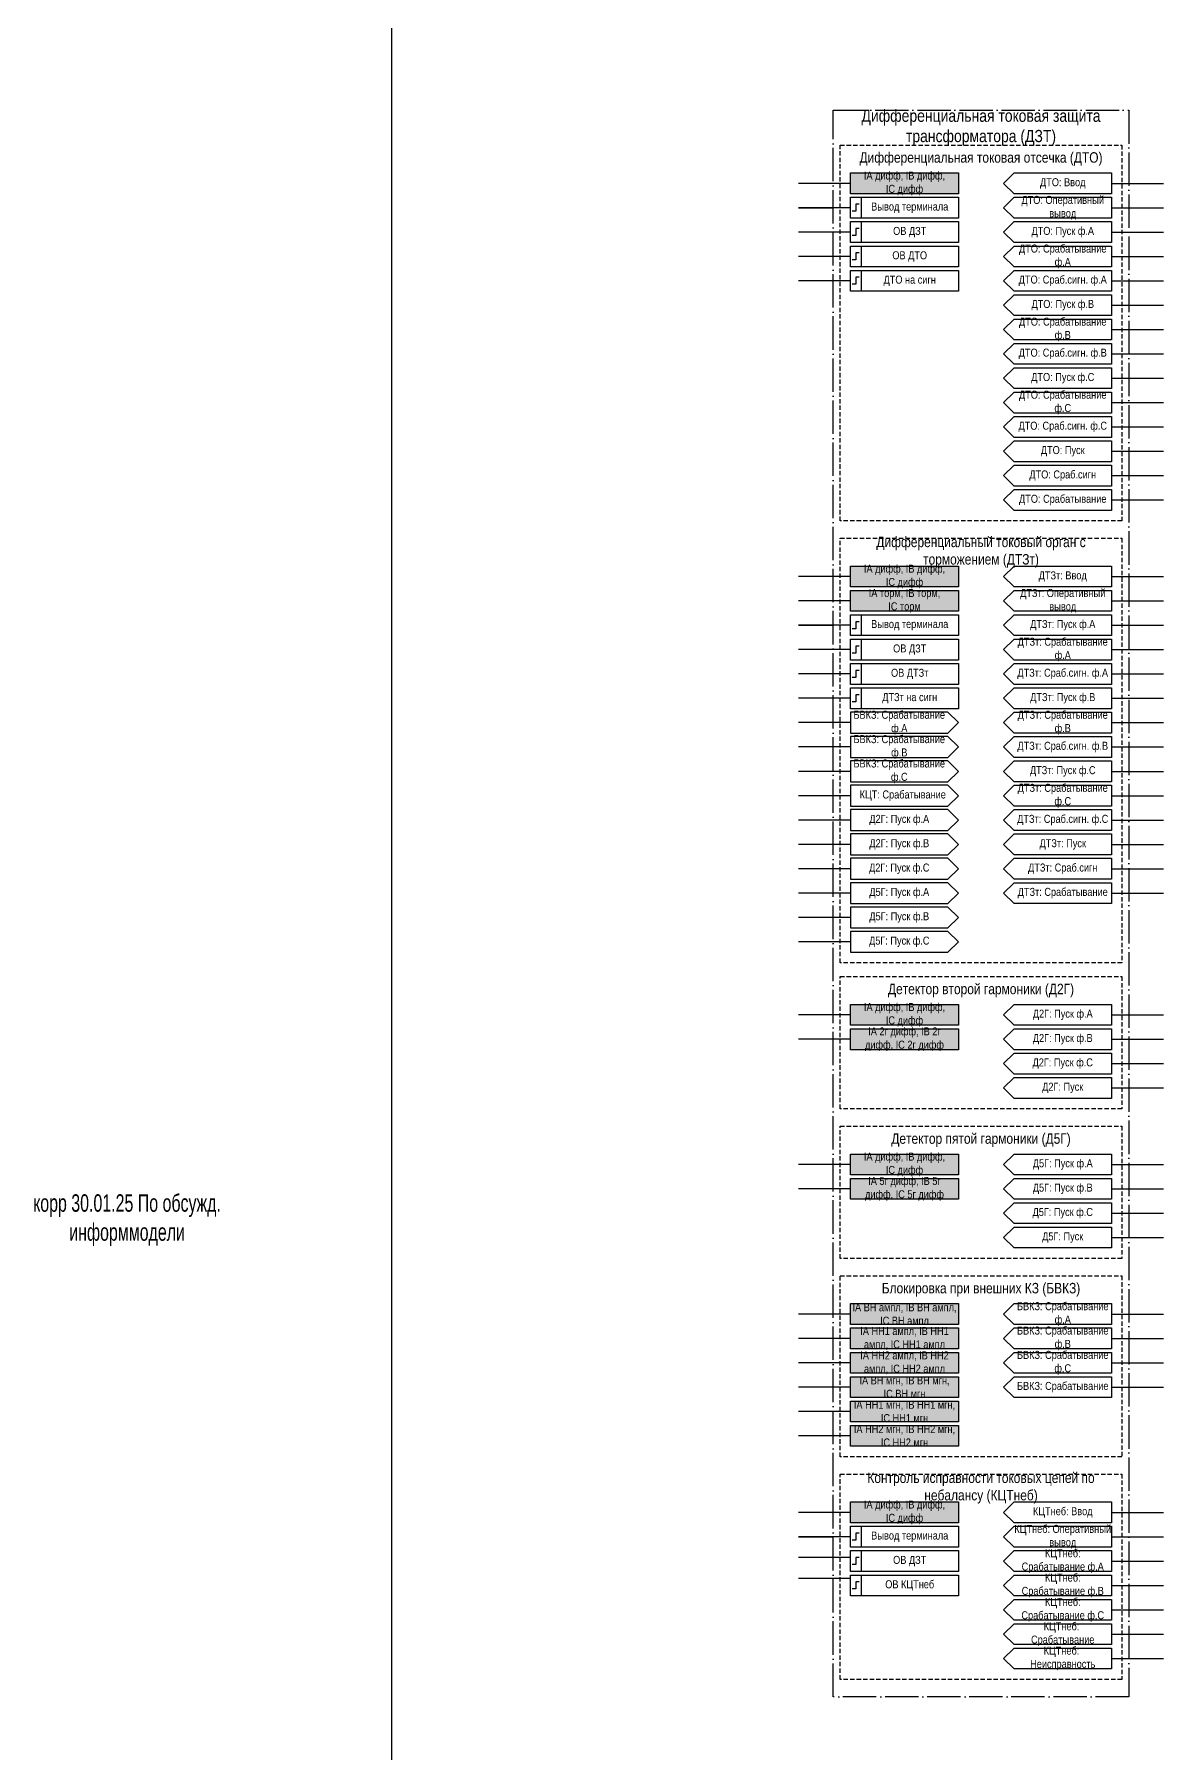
# Model space of a CAD drawing. Header units: millimetres. Extents: x 0 to 3543, y -1008 to 626.
# Drawn here: x 2345.3 to 2670, y -362.3 to 131.8 of the extents above; entities that cross this region are included whole.
import ezdxf

# ---------------------------------------------------------------- set-up
doc = ezdxf.new("R2010")
doc.units = ezdxf.units.MM
doc.linetypes.add('ACAD_ISO04W100', pattern=[30, 24, -3, 0, -3])
doc.linetypes.add('штриховая2', pattern=[0.375, 0.25, -0.125])
doc.layers.add('TEXT', color=7, linetype='Continuous', lineweight=25)
doc.layers.add('Основная', color=7, linetype='Continuous')
doc.styles.add('2.5_Gost_RD', font='ARIALN.TTF', dxfattribs={"height": 2.5})
doc.styles.add('3.5_Gost_RD', font='ARIALN.TTF', dxfattribs={"height": 3.5})

msp = doc.modelspace()

# ---------------------------------------------------------------- hatches: boundary and pattern name
at = {"ltscale": 100, "true_color": 0xf7941d}
h = msp.add_hatch(color=30, dxfattribs=at)
h.dxf.hatch_style = 1
h.paths.add_polyline_path([(2580, 92), (2611, 92), (2611, 86), (2580, 86)])
h = msp.add_hatch(color=30, dxfattribs=at)
h.dxf.hatch_style = 1
h.paths.add_polyline_path([(2580, -21), (2611, -21), (2611, -27), (2580, -27)])
h = msp.add_hatch(color=30, dxfattribs=at)
h.dxf.hatch_style = 1
h.paths.add_polyline_path([(2580, -28), (2611, -28), (2611, -34), (2580, -34)])
h = msp.add_hatch(color=30, dxfattribs=at)
h.dxf.hatch_style = 1
h.paths.add_polyline_path([(2580, -147), (2611, -147), (2611, -153), (2580, -153)])
h = msp.add_hatch(color=30, dxfattribs=at)
h.dxf.hatch_style = 1
h.paths.add_polyline_path([(2580, -154), (2611, -154), (2611, -160), (2580, -160)])
h = msp.add_hatch(color=30, dxfattribs=at)
h.dxf.hatch_style = 1
h.paths.add_polyline_path([(2580, -190), (2611, -190), (2611, -196), (2580, -196)])
h = msp.add_hatch(color=30, dxfattribs=at)
h.dxf.hatch_style = 1
h.paths.add_polyline_path([(2580, -197), (2611, -197), (2611, -203), (2580, -203)])
h = msp.add_hatch(color=30, dxfattribs=at)
h.dxf.hatch_style = 1
h.paths.add_polyline_path([(2580, -233), (2611, -233), (2611, -239), (2580, -239)])
h = msp.add_hatch(color=30, dxfattribs=at)
h.dxf.hatch_style = 1
h.paths.add_polyline_path([(2580, -240), (2611, -240), (2611, -246), (2580, -246)])
h = msp.add_hatch(color=30, dxfattribs=at)
h.dxf.hatch_style = 1
h.paths.add_polyline_path([(2580, -247), (2611, -247), (2611, -253), (2580, -253)])
h = msp.add_hatch(color=30, dxfattribs=at)
h.dxf.hatch_style = 1
h.paths.add_polyline_path([(2580, -254), (2611, -254), (2611, -260), (2580, -260)])
h = msp.add_hatch(color=30, dxfattribs=at)
h.dxf.hatch_style = 1
h.paths.add_polyline_path([(2580, -261), (2611, -261), (2611, -267), (2580, -267)])
h = msp.add_hatch(color=30, dxfattribs=at)
h.dxf.hatch_style = 1
h.paths.add_polyline_path([(2580, -268), (2611, -268), (2611, -274), (2580, -274)])
h = msp.add_hatch(color=30, dxfattribs=at)
h.dxf.hatch_style = 1
h.paths.add_polyline_path([(2580, -290), (2611, -290), (2611, -296), (2580, -296)])

# ---------------------------------------------------------------- linework, layer by layer
at = {"ltscale": 100}
for p, q in [((2448, 626), (2448, -997)), ((2580, 89), (2565, 89)), ((2655, 89), (2670, 89)), ((2580, 82), (2565, 82)), ((2565, 82), (2575, 82)), ((2655, 82), (2670, 82)), ((2580, 75), (2565, 75)), ((2655, 75), (2670, 75)), ((2580, 68), (2565, 68)), ((2655, 68), (2670, 68)), ((2580, 61), (2565, 61)), ((2655, 61), (2670, 61)), ((2655, 54), (2670, 54)), ((2655, 47), (2670, 47)), ((2655, 40), (2670, 40)), ((2655, 33), (2670, 33)), ((2655, 26), (2670, 26)), ((2655, 19), (2670, 19)), ((2655, 12), (2670, 12)), ((2655, 5), (2670, 5)), ((2655, -2), (2670, -2)), ((2580, -24), (2565, -24)), ((2655, -24), (2670, -24)), ((2580, -31), (2565, -31)), ((2655, -31), (2670, -31)), ((2580, -38), (2565, -38)), ((2565, -38), (2575, -38)), ((2655, -38), (2670, -38)), ((2580, -45), (2565, -45)), ((2655, -45), (2670, -45)), ((2580, -52), (2565, -52)), ((2655, -52), (2670, -52)), ((2580, -59), (2565, -59)), ((2655, -59), (2670, -59)), ((2580, -66), (2565, -66)), ((2655, -66), (2670, -66)), ((2580, -73), (2565, -73)), ((2655, -73), (2670, -73)), ((2580, -80), (2565, -80)), ((2655, -80), (2670, -80)), ((2580, -87), (2565, -87)), ((2655, -87), (2670, -87)), ((2580, -94), (2565, -94)), ((2655, -94), (2670, -94)), ((2580, -101), (2565, -101)), ((2655, -101), (2670, -101)), ((2580, -108), (2565, -108)), ((2655, -108), (2670, -108)), ((2580, -115), (2565, -115)), ((2655, -115), (2670, -115)), ((2580, -122), (2565, -122)), ((2580, -129), (2565, -129)), ((2580, -150), (2565, -150)), ((2655, -150), (2670, -150)), ((2580, -157), (2565, -157)), ((2655, -157), (2670, -157)), ((2655, -164), (2670, -164)), ((2655, -171), (2670, -171)), ((2580, -193), (2565, -193)), ((2655, -193), (2670, -193)), ((2580, -200), (2565, -200)), ((2655, -200), (2670, -200)), ((2655, -207), (2670, -207)), ((2655, -214), (2670, -214)), ((2580, -236), (2565, -236)), ((2655, -236), (2670, -236)), ((2580, -243), (2565, -243)), ((2655, -243), (2670, -243)), ((2580, -250), (2565, -250)), ((2655, -250), (2670, -250)), ((2580, -257), (2565, -257)), ((2655, -257), (2670, -257)), ((2580, -264), (2565, -264)), ((2580, -271), (2565, -271)), ((2580, -293), (2565, -293)), ((2655, -293), (2670, -293)), ((2580, -300), (2565, -300)), ((2565, -300), (2575, -300)), ((2655, -300), (2670, -300)), ((2580, -306), (2565, -306)), ((2655, -307), (2670, -307)), ((2580, -312), (2565, -312)), ((2655, -314), (2670, -314)), ((2655, -321), (2670, -321)), ((2655, -328), (2670, -328)), ((2655, -335), (2670, -335))]:
    msp.add_line(p, q, dxfattribs=at)
at = {"color": 251, "linetype": 'ACAD_ISO04W100', "lineweight": 30, "ltscale": 0.4, "true_color": 0x58595b}
msp.add_lwpolyline([(2575, 110), (2660, 110), (2660, -346), (2575, -346)], close=True, dxfattribs=at)
at = {"linetype": 'штриховая2', "ltscale": 5}
for points in [[(2577, 100), (2658, 100), (2658, -8), (2577, -8)], [(2577, -13), (2658, -13), (2658, -135), (2577, -135)], [(2577, -139), (2658, -139), (2658, -177), (2577, -177)], [(2577, -182), (2658, -182), (2658, -220), (2577, -220)], [(2577, -225), (2658, -225), (2658, -277), (2577, -277)], [(2577, -282), (2658, -282), (2658, -341), (2577, -341)]]:
    msp.add_lwpolyline(points, close=True, dxfattribs=at)
at = {"ltscale": 100}
for points in [[(2580, 92), (2611, 92), (2611, 86), (2580, 86)], [(2580, 85), (2583, 85), (2583, 79), (2580, 79)], [(2580, 85), (2611, 85), (2611, 79), (2580, 79)], [(2580, 78), (2583, 78), (2583, 72), (2580, 72)], [(2580, 78), (2611, 78), (2611, 72), (2580, 72)], [(2580, 71), (2583, 71), (2583, 65), (2580, 65)], [(2580, 71), (2611, 71), (2611, 65), (2580, 65)], [(2580, 64), (2583, 64), (2583, 58), (2580, 58)], [(2580, 64), (2611, 64), (2611, 58), (2580, 58)], [(2580, -21), (2611, -21), (2611, -27), (2580, -27)], [(2580, -28), (2611, -28), (2611, -34), (2580, -34)], [(2580, -35), (2583, -35), (2583, -41), (2580, -41)], [(2580, -35), (2611, -35), (2611, -41), (2580, -41)], [(2580, -42), (2583, -42), (2583, -48), (2580, -48)], [(2580, -42), (2611, -42), (2611, -48), (2580, -48)], [(2580, -49), (2583, -49), (2583, -55), (2580, -55)], [(2580, -49), (2611, -49), (2611, -55), (2580, -55)], [(2580, -56), (2583, -56), (2583, -62), (2580, -62)], [(2580, -56), (2611, -56), (2611, -62), (2580, -62)], [(2580, -147), (2611, -147), (2611, -153), (2580, -153)], [(2580, -154), (2611, -154), (2611, -160), (2580, -160)], [(2580, -190), (2611, -190), (2611, -196), (2580, -196)], [(2580, -197), (2611, -197), (2611, -203), (2580, -203)], [(2580, -233), (2611, -233), (2611, -239), (2580, -239)], [(2580, -240), (2611, -240), (2611, -246), (2580, -246)], [(2580, -247), (2611, -247), (2611, -253), (2580, -253)], [(2580, -254), (2611, -254), (2611, -260), (2580, -260)], [(2580, -261), (2611, -261), (2611, -267), (2580, -267)], [(2580, -268), (2611, -268), (2611, -274), (2580, -274)], [(2580, -290), (2611, -290), (2611, -296), (2580, -296)], [(2580, -297), (2583, -297), (2583, -303), (2580, -303)], [(2580, -297), (2611, -297), (2611, -303), (2580, -303)], [(2580, -304), (2583, -304), (2583, -310), (2580, -310)], [(2580, -304), (2611, -304), (2611, -310), (2580, -310)], [(2580, -311), (2583, -311), (2583, -317), (2580, -317)], [(2580, -311), (2611, -311), (2611, -317), (2580, -317)]]:
    msp.add_lwpolyline(points, close=True, dxfattribs=at)
for points in [[(2624, 89), (2627, 92), (2655, 92), (2655, 86), (2627, 86), (2624, 89)], [(2624, 82), (2627, 85), (2655, 85), (2655, 79), (2627, 79), (2624, 82)], [(2624, -24), (2627, -21), (2655, -21), (2655, -27), (2627, -27), (2624, -24)], [(2624, -31), (2627, -28), (2655, -28), (2655, -34), (2627, -34), (2624, -31)]]:
    msp.add_lwpolyline(points, dxfattribs=at)
at = {"lineweight": 30, "ltscale": 100}
for points in [[(2582.5, 83), (2581.5, 83), (2581.5, 81), (2580.5, 81)], [(2582.5, 76), (2581.5, 76), (2581.5, 74), (2580.5, 74)], [(2582.5, 69), (2581.5, 69), (2581.5, 67), (2580.5, 67)], [(2582.5, 62), (2581.5, 62), (2581.5, 60), (2580.5, 60)], [(2582.5, -37), (2581.5, -37), (2581.5, -39), (2580.5, -39)], [(2582.5, -44), (2581.5, -44), (2581.5, -46), (2580.5, -46)], [(2582.5, -51), (2581.5, -51), (2581.5, -53), (2580.5, -53)], [(2582.5, -58), (2581.5, -58), (2581.5, -60), (2580.5, -60)], [(2582.5, -299), (2581.5, -299), (2581.5, -301), (2580.5, -301)], [(2582.5, -306), (2581.5, -306), (2581.5, -308), (2580.5, -308)], [(2582.5, -313), (2581.5, -313), (2581.5, -315), (2580.5, -315)]]:
    msp.add_lwpolyline(points, dxfattribs=at)
at = {"layer": 'Основная', "ltscale": 100}
for points in [[(2655.0001, 78), (2655.0001, 72), (2627.0001, 72), (2624.0001, 75), (2627.0001, 78)], [(2655.0001, 71), (2655.0001, 65), (2627.0001, 65), (2624.0001, 68), (2627.0001, 71)], [(2655.0001, 64), (2655.0001, 58), (2627.0001, 58), (2624.0001, 61), (2627.0001, 64)], [(2655.0001, 57), (2655.0001, 51), (2627.0001, 51), (2624.0001, 54), (2627.0001, 57)], [(2655.0001, 50), (2655.0001, 44), (2627.0001, 44), (2624.0001, 47), (2627.0001, 50)], [(2655.0001, 43), (2655.0001, 37), (2627.0001, 37), (2624.0001, 40), (2627.0001, 43)], [(2655.0001, 36), (2655.0001, 30), (2627.0001, 30), (2624.0001, 33), (2627.0001, 36)], [(2655.0001, 29), (2655.0001, 23), (2627.0001, 23), (2624.0001, 26), (2627.0001, 29)], [(2655.0001, 22), (2655.0001, 16), (2627.0001, 16), (2624.0001, 19), (2627.0001, 22)], [(2655.0001, 15), (2655.0001, 9), (2627.0001, 9), (2624.0001, 12), (2627.0001, 15)], [(2655.0001, 8), (2655.0001, 2), (2627.0001, 2), (2624.0001, 5), (2627.0001, 8)], [(2655.0001, 1), (2655.0001, -5), (2627.0001, -5), (2624.0001, -2), (2627.0001, 1)], [(2655, -35), (2655, -41), (2627, -41), (2624, -38), (2627, -35)], [(2655, -42), (2655, -48), (2627, -48), (2624, -45), (2627, -42)], [(2655, -49), (2655, -55), (2627, -55), (2624, -52), (2627, -49)], [(2655, -56), (2655, -62), (2627, -62), (2624, -59), (2627, -56)], [(2580, -63), (2580, -69), (2608, -69), (2611, -66), (2608, -63)], [(2655, -63), (2655, -69), (2627, -69), (2624, -66), (2627, -63)], [(2580, -70), (2580, -76), (2608, -76), (2611, -73), (2608, -70)], [(2655, -70), (2655, -76), (2627, -76), (2624, -73), (2627, -70)], [(2580, -77), (2580, -83), (2608, -83), (2611, -80), (2608, -77)], [(2655, -77), (2655, -83), (2627, -83), (2624, -80), (2627, -77)], [(2580, -84), (2580, -90), (2608, -90), (2611, -87), (2608, -84)], [(2655, -84), (2655, -90), (2627, -90), (2624, -87), (2627, -84)], [(2580, -91), (2580, -97), (2608, -97), (2611, -94), (2608, -91)], [(2655, -91), (2655, -97), (2627, -97), (2624, -94), (2627, -91)], [(2580, -98), (2580, -104), (2608, -104), (2611, -101), (2608, -98)], [(2655, -98), (2655, -104), (2627, -104), (2624, -101), (2627, -98)], [(2580, -105), (2580, -111), (2608, -111), (2611, -108), (2608, -105)], [(2655, -105), (2655, -111), (2627, -111), (2624, -108), (2627, -105)], [(2580, -112), (2580, -118), (2608, -118), (2611, -115), (2608, -112)], [(2655, -112), (2655, -118), (2627, -118), (2624, -115), (2627, -112)], [(2580, -119), (2580, -125), (2608, -125), (2611, -122), (2608, -119)], [(2580, -126), (2580, -132), (2608, -132), (2611, -129), (2608, -126)], [(2655, -147), (2655, -153), (2627, -153), (2624, -150), (2627, -147)], [(2655, -154), (2655, -160), (2627, -160), (2624, -157), (2627, -154)], [(2655, -161), (2655, -167), (2627, -167), (2624, -164), (2627, -161)], [(2655, -168), (2655, -174), (2627, -174), (2624, -171), (2627, -168)], [(2655, -190), (2655, -196), (2627, -196), (2624, -193), (2627, -190)], [(2655, -197), (2655, -203), (2627, -203), (2624, -200), (2627, -197)], [(2655, -204), (2655, -210), (2627, -210), (2624, -207), (2627, -204)], [(2655, -211), (2655, -217), (2627, -217), (2624, -214), (2627, -211)], [(2655, -233), (2655, -239), (2627, -239), (2624, -236), (2627, -233)], [(2655, -240), (2655, -246), (2627, -246), (2624, -243), (2627, -240)], [(2655, -247), (2655, -253), (2627, -253), (2624, -250), (2627, -247)], [(2655, -254), (2655, -260), (2627, -260), (2624, -257), (2627, -254)], [(2654.9999, -290), (2654.9999, -296), (2626.9999, -296), (2623.9999, -293), (2626.9999, -290)], [(2654.9999, -297), (2654.9999, -303), (2626.9999, -303), (2623.9999, -300), (2626.9999, -297)], [(2655, -304), (2655, -310), (2627, -310), (2624, -307), (2627, -304)], [(2655, -311), (2655, -317), (2627, -317), (2624, -314), (2627, -311)], [(2655, -318), (2655, -324), (2627, -324), (2624, -321), (2627, -318)], [(2655, -325), (2655, -331), (2627, -331), (2624, -328), (2627, -325)], [(2655, -332), (2655, -338), (2627, -338), (2624, -335), (2627, -332)]]:
    msp.add_lwpolyline(points, close=True, dxfattribs=at)

# ---------------------------------------------------------------- texts
at = {"color": 30, "ltscale": 100, "attachment_point": 5, "style": '3.5_Gost_RD'}
for s, insert, char_height, width in [('Дифференциальная токовая защита трансформатора (ДЗТ)', (2617.5, 105), 3.5, 85), ('Дифференциальная токовая отсечка (ДТО)', (2617.5, 96), 3, 81), ('Дифференциальный токовый орган с торможением (ДТЗт)', (2617.5, -17), 3, 81), ('Детектор второй гармоники (Д2Г)', (2617.5, -143), 3, 81), ('Детектор пятой гармоники (Д5Г)', (2617.5, -186), 3, 81), ('Блокировка при внешних КЗ (БВКЗ)', (2617.5, -229), 3, 81), ('Контроль исправности токовых цепей по небалансу (КЦТнеб)', (2617.5, -286), 3, 81)]:
    msp.add_mtext(s, dxfattribs=dict(at, insert=insert, char_height=char_height, width=width))
at = {"color": 0, "ltscale": 100, "char_height": 2.3, "attachment_point": 5, "style": '2.5_Gost_RD'}
for s, insert, width in [('{\\C256;IA дифф, IB дифф, IC дифф}', (2595.5, 89), 23.724966), ('{\\C256;Вывод терминала}', (2597, 82), 28), ('{\\C256;ДТО на сигн}', (2597, 61), 28), ('{\\C256;IA дифф, IB дифф, IC дифф}', (2595.5, -24), 23.724966), ('{\\C256;IA торм, IB торм, IC торм}', (2595.5, -31), 20.700512), ('{\\C256;Вывод терминала}', (2597, -38), 28), ('{\\C256;ДТЗт на сигн}', (2597, -59), 28), ('{\\C256;IA дифф, IB дифф, IC дифф}', (2595.5, -150), 23.724966), ('{\\C256;IA 2г дифф, IB 2г дифф, IC 2г дифф}', (2595.5, -157), 29.136531), ('{\\C256;IA дифф, IB дифф, IC дифф}', (2595.5, -193), 23.724966), ('{\\C256;IA 5г дифф, IB 5г дифф, IC 5г дифф}', (2595.5, -200), 29.136531), ('{\\C256;IA ВН ампл, IB ВН ампл, IC ВН ампл}', (2595.5, -236), 31), ('{\\C256;IA НН1 ампл, IB НН1 ампл, IC НН1 ампл}', (2595.5, -243), 31.505166), ('{\\C256;IA НН2 ампл, IB НН2 ампл, IC НН2 ампл}', (2595.5, -250), 31.505166), ('{\\C256;IA ВН мгн, IB ВН мгн, IC ВН мгн}', (2595.5, -257), 26.158293), ('{\\C256;IA НН1 мгн, IB НН1 мгн, IC НН1 мгн}', (2595.5, -264), 29.860007), ('{\\C256;IA НН2 мгн, IB НН2 мгн, IC НН2 мгн}', (2595.5, -271), 29.860007), ('{\\C256;IA дифф, IB дифф, IC дифф}', (2595.5, -293), 23.724966)]:
    msp.add_mtext(s, dxfattribs=dict(at, insert=insert, width=width))
at = {"ltscale": 100, "char_height": 2.3, "width": 28, "attachment_point": 5, "style": '2.5_Gost_RD'}
for s, insert in [('ДТО: Ввод', (2641, 89)), ('ДТО: Оперативный вывод', (2641, 82)), ('ДТЗт: Ввод', (2641, -24)), ('ДТЗт: Оперативный вывод', (2641, -31)), ('Вывод терминала', (2597, -300))]:
    msp.add_mtext(s, dxfattribs=dict(at, insert=insert))
at = {"color": 67, "ltscale": 100, "true_color": 0x727430, "insert": (2372, -209), "char_height": 5, "width": 75.718506, "attachment_point": 5, "style": '3.5_Gost_RD'}
msp.add_mtext('{\\W0.8;корр 30.01.25 По обсужд. информмодели}', dxfattribs=at)
at = {"layer": 'TEXT', "color": 0, "ltscale": 100, "char_height": 2.3, "width": 28, "attachment_point": 5, "style": '2.5_Gost_RD'}
for insert in [(2597, 75), (2597, -45), (2597, -307)]:
    msp.add_mtext('{\\C256;ОВ ДЗТ}', dxfattribs=dict(at, insert=insert))
at = {"layer": 'Основная', "color": 0, "ltscale": 100, "char_height": 2.3, "attachment_point": 5, "style": '2.5_Gost_RD'}
for s, insert, width in [('{\\C256;ДТО: Пуск ф.А}', (2641.0001, 75), 28), ('{\\C256;ОВ ДТО}', (2597, 68), 28), ('{\\C256;ДТО: Срабатывание ф.А}', (2641.0001, 68), 28), ('{\\C256;ДТО: Пуск ф.В}', (2641.0001, 54), 28), ('{\\C256;ДТО: Срабатывание ф.В}', (2641.0001, 47), 28), ('{\\C256;ДТО: Сраб.сигн. ф.В}', (2641.0001, 40), 28), ('{\\C256;ДТО: Пуск ф.С}', (2641.0001, 33), 28), ('{\\C256;ДТО: Срабатывание ф.С}', (2641.0001, 26), 28), ('{\\C256;ДТО: Сраб.сигн. ф.С}', (2641.0001, 19), 28), ('{\\C256;ДТО: Пуск}', (2641.0001, 12), 28), ('{\\C256;ДТО: Сраб.сигн}', (2641.0001, 5), 28), ('{\\C256;ДТО: Срабатывание}', (2641.0001, -2), 28), ('{\\C256;ДТЗт: Пуск ф.А}', (2641.0001, -38), 28), ('{\\C256;ДТЗт: Срабатывание ф.А}', (2641.0001, -45), 28), ('{\\C256;ОВ ДТЗт}', (2597, -52), 28), ('{\\C256;ДТЗт: Пуск ф.В}', (2641.0001, -59), 28), ('{\\C256;БВКЗ: Срабатывание ф.А}', (2594.0001, -66), 28), ('{\\C256;ДТЗт: Срабатывание ф.В}', (2641.0001, -66), 28), ('{\\C256;БВКЗ: Срабатывание ф.В}', (2594.0001, -73), 28), ('{\\C256;БВКЗ: Срабатывание ф.С}', (2594.0001, -80), 28), ('{\\C256;ДТЗт: Пуск ф.С}', (2641.0001, -80), 28), ('{\\C256;ДТЗт: Срабатывание ф.С}', (2641.0001, -87), 28), ('{\\C256;КЦТ: Срабатывание}', (2595.0001, -87), 26.50833), ('{\\C256;Д2Г: Пуск ф.А}', (2594.0001, -94), 28), ('{\\C256;Д2Г: Пуск ф.B}', (2594.0001, -101), 28), ('{\\C256;ДТЗт: Пуск}', (2641.0001, -101), 28), ('{\\C256;Д2Г: Пуск ф.C}', (2594.0001, -108), 28), ('{\\C256;Д5Г: Пуск ф.А}', (2594.0001, -115), 28), ('{\\C256;ДТЗт: Срабатывание}', (2641.0001, -115), 28), ('{\\C256;Д5Г: Пуск ф.B}', (2594.0001, -122), 28), ('{\\C256;Д5Г: Пуск ф.C}', (2594.0001, -129), 28), ('{\\C256;БВКЗ: Срабатывание ф.А}', (2641, -236), 28), ('{\\C256;БВКЗ: Срабатывание ф.В}', (2641, -243), 28), ('{\\C256;БВКЗ: Срабатывание ф.С}', (2641, -250), 28), ('{\\C256;БВКЗ: Срабатывание}', (2641, -257), 28), ('{\\C256;КЦТнеб: Оперативный вывод}', (2641.0001, -300), 28), ('{\\C256;КЦТнеб: Срабатывание ф.А}', (2641.0001, -307), 26.50833), ('{\\C256;КЦТнеб: Срабатывание ф.В}', (2641.0001, -314), 25.295634), ('{\\C256;ОВ КЦТнеб}', (2597, -314), 28), ('{\\C256;КЦТнеб: Срабатывание ф.С}', (2641.0001, -321), 25.746344), ('{\\C256;КЦТнеб:  Срабатывание}', (2641.0001, -328), 28), ('{\\C256;КЦТнеб:  Неисправность}', (2641.0001, -335), 28)]:
    msp.add_mtext(s, dxfattribs=dict(at, insert=insert, width=width))
at = {"layer": 'Основная', "ltscale": 100, "char_height": 2.3, "width": 28, "attachment_point": 5, "style": '2.5_Gost_RD'}
for s, insert in [('ДТО: Сраб.сигн. ф.А', (2641.0001, 61)), ('ДТЗт: Сраб.сигн. ф.А', (2641, -52)), ('ДТЗт: Сраб.сигн. ф.В', (2641, -73)), ('ДТЗт: Сраб.сигн. ф.С', (2641, -94)), ('ДТЗт: Сраб.сигн', (2641, -108)), ('КЦТнеб: Ввод', (2641, -293))]:
    msp.add_mtext(s, dxfattribs=dict(at, insert=insert))
at = {"layer": 'Основная', "color": 3, "ltscale": 100, "char_height": 2.3, "width": 28, "attachment_point": 5, "style": '2.5_Gost_RD'}
for s, insert in [('{\\C256;Д2Г: Пуск ф.А}', (2641.0001, -150)), ('{\\C256;Д2Г: Пуск ф.В}', (2641.0001, -157)), ('{\\C256;Д2Г: Пуск ф.С}', (2641.0001, -164)), ('{\\C256;Д2Г: Пуск}', (2641.0001, -171)), ('{\\C256;Д5Г: Пуск ф.А}', (2641.0001, -193)), ('{\\C256;Д5Г: Пуск ф.В}', (2641.0001, -200)), ('{\\C256;Д5Г: Пуск ф.С}', (2641.0001, -207)), ('{\\C256;Д5Г: Пуск}', (2641.0001, -214))]:
    msp.add_mtext(s, dxfattribs=dict(at, insert=insert))

doc.saveas('drawing.dxf')
